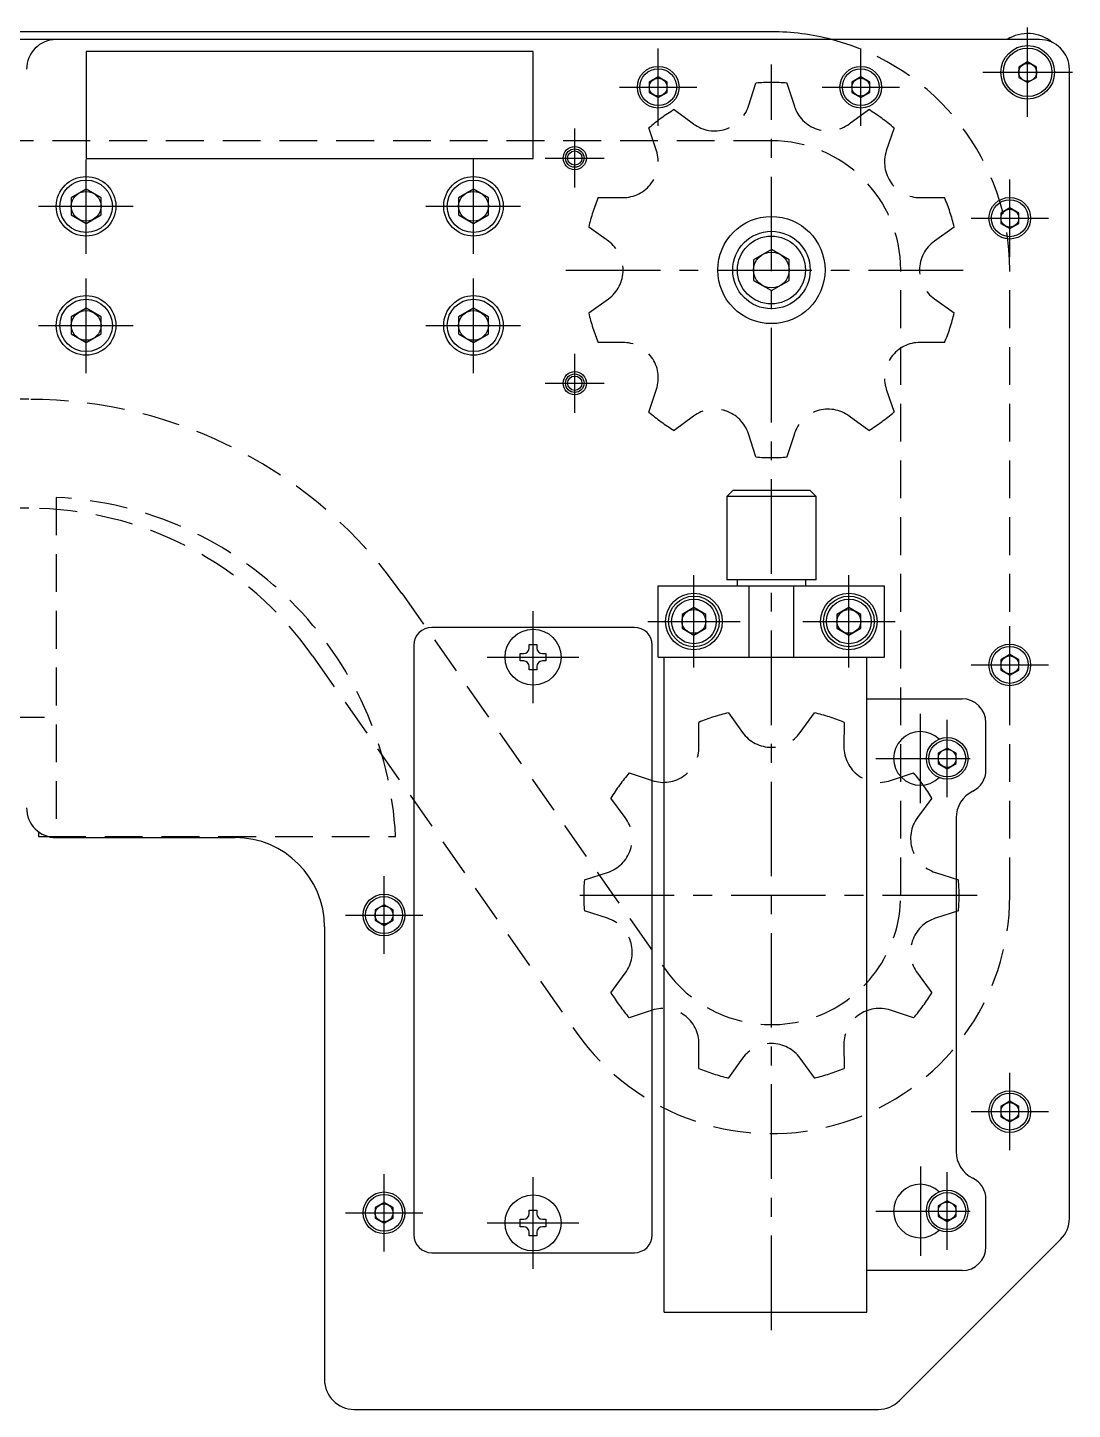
# Model space of a CAD drawing. Extents: x -3 to 4647, y -8 to 2018.
# Drawn here: x 3786.5 to 3961.8, y 10 to 242 of the extents above; entities that cross this region are included whole.
import ezdxf

# ---------------------------------------------------------------- set-up
doc = ezdxf.new("R2010")
doc.units = 0
doc.header["$LTSCALE"] = 0.5
doc.linetypes.add('CENTER', pattern=[50.8, 31.75, -6.35, 6.35, -6.35])
doc.linetypes.add('DASHED', pattern=[19.05, 12.7, -6.35])
for name, color, linetype in [('MSM_CENTER', 1, 'CENTER'), ('MSM_CONTINUOUS', 7, 'CONTINUOUS'), ('MSM_DASHED', 4, 'DASHED')]:
    doc.layers.add(name, color=color, linetype=linetype)

msp = doc.modelspace()

# ---------------------------------------------------------------- linework, layer by layer
at = {"layer": 'MSM_CENTER'}
for p, q in [((3954.35, 227), (3954.35, 242)), ((3892.35, 225.5), (3892.35, 238.5)), ((3926.35, 225.5), (3926.35, 238.5)), ((3911.35, 23.3), (3911.35, 235.8)), ((3946.85, 234.5), (3961.85, 234.5)), ((3885.85, 232), (3898.85, 232)), ((3919.85, 232), (3932.85, 232)), ((3878.35, 215.15), (3878.35, 225.05)), ((3796.35, 204), (3796.35, 220)), ((3861.35, 204), (3861.35, 220)), ((3873.4, 220.1), (3883.3, 220.1)), ((3951.35, 203.5), (3951.35, 216.5)), ((3788.35, 212), (3804.35, 212)), ((3853.35, 212), (3869.35, 212)), ((3944.85, 210), (3957.85, 210)), ((3796.35, 184), (3796.35, 200)), ((3861.35, 184), (3861.35, 200)), ((3876.85, 201.3), (3945.85, 201.3)), ((3788.35, 192), (3804.35, 192)), ((3853.35, 192), (3869.35, 192)), ((3878.35, 177.35), (3878.35, 187.25)), ((3873.4, 182.3), (3883.3, 182.3)), ((3898.35, 134.55), (3898.35, 150.05)), ((3924.35, 134.55), (3924.35, 150.05)), ((3871.35, 128.6), (3871.35, 144)), ((3890.6, 142.3), (3906.1, 142.3)), ((3916.6, 142.3), (3932.1, 142.3)), ((3951.35, 128.5), (3951.35, 141.5)), ((3863.65, 136.3), (3879.05, 136.3)), ((3944.85, 135), (3957.85, 135)), ((3779.35, 126.2), (3789.35, 126.2)), ((3936.35, 111.8), (3936.35, 126.8)), ((3940.85, 112.8), (3940.85, 125.8)), ((3928.85, 119.3), (3947.35, 119.3)), ((3846.35, 86.5), (3846.35, 99.5)), ((3945.85, 96.3), (3876.85, 96.3)), ((3839.85, 93), (3852.85, 93)), ((3951.35, 53.5), (3951.35, 66.5)), ((3944.85, 60), (3957.85, 60)), ((3846.35, 36.5), (3846.35, 49.5)), ((3871.35, 33.6), (3871.35, 49)), ((3936.35, 50.8), (3936.35, 35.8)), ((3940.85, 36.8), (3940.85, 49.8)), ((3839.85, 43), (3852.85, 43)), ((3928.85, 43.3), (3947.35, 43.3)), ((3863.65, 41.3), (3879.05, 41.3))]:
    msp.add_line(p, q, dxfattribs=at)
at = {"layer": 'MSM_CONTINUOUS'}
for p, q in [((3911.35, 241.31), (901.35, 241.31)), ((3956.35, 240), (856.35, 240)), ((3871.35, 238), (3796.35, 238)), ((3796.35, 238), (3796.35, 220)), ((3871.35, 220), (3871.35, 238)), ((3954.35, 236.23), (3952.85, 235.37)), ((3952.85, 235.37), (3952.85, 233.63)), ((3955.85, 235.37), (3954.35, 236.23)), ((3955.85, 233.63), (3955.85, 235.37)), ((3961.35, 42.07), (3961.35, 235)), ((3892.35, 233.73), (3890.85, 232.87)), ((3890.85, 232.87), (3890.85, 231.13)), ((3893.85, 232.87), (3892.35, 233.73)), ((3893.85, 231.13), (3893.85, 232.87)), ((3926.35, 233.73), (3924.85, 232.87)), ((3924.85, 232.87), (3924.85, 231.13)), ((3927.85, 232.87), (3926.35, 233.73)), ((3927.85, 231.13), (3927.85, 232.87)), ((3952.85, 233.63), (3954.35, 232.77)), ((3954.35, 232.77), (3955.85, 233.63)), ((3890.85, 231.13), (3892.35, 230.27)), ((3892.35, 230.27), (3893.85, 231.13)), ((3924.85, 231.13), (3926.35, 230.27)), ((3926.35, 230.27), (3927.85, 231.13)), ((3796.35, 220), (3871.35, 220)), ((3796.35, 214.89), (3793.85, 213.44)), ((3793.85, 213.44), (3793.85, 210.56)), ((3798.85, 213.44), (3796.35, 214.89)), ((3798.85, 210.56), (3798.85, 213.44)), ((3861.35, 214.89), (3858.85, 213.44)), ((3858.85, 213.44), (3858.85, 210.56)), ((3863.85, 213.44), (3861.35, 214.89)), ((3863.85, 210.56), (3863.85, 213.44)), ((3951.35, 211.73), (3949.85, 210.87)), ((3952.85, 210.87), (3951.35, 211.73)), ((3793.85, 210.56), (3796.35, 209.11)), ((3796.35, 209.11), (3798.85, 210.56)), ((3858.85, 210.56), (3861.35, 209.11)), ((3861.35, 209.11), (3863.85, 210.56)), ((3949.85, 210.87), (3949.85, 209.13)), ((3949.85, 209.13), (3951.35, 208.27)), ((3951.35, 208.27), (3952.85, 209.13)), ((3952.85, 209.13), (3952.85, 210.87)), ((3911.35, 204.76), (3908.35, 203.03)), ((3914.35, 203.03), (3911.35, 204.76)), ((3908.35, 203.03), (3908.35, 199.57)), ((3914.35, 199.57), (3914.35, 203.03)), ((3908.35, 199.57), (3911.35, 197.84)), ((3911.35, 197.84), (3914.35, 199.57)), ((3796.35, 194.89), (3793.85, 193.44)), ((3798.85, 193.44), (3796.35, 194.89)), ((3861.35, 194.89), (3858.85, 193.44)), ((3863.85, 193.44), (3861.35, 194.89)), ((3793.85, 193.44), (3793.85, 190.56)), ((3798.85, 190.56), (3798.85, 193.44)), ((3858.85, 193.44), (3858.85, 190.56)), ((3863.85, 190.56), (3863.85, 193.44)), ((3793.85, 190.56), (3796.35, 189.11)), ((3796.35, 189.11), (3798.85, 190.56)), ((3858.85, 190.56), (3861.35, 189.11)), ((3861.35, 189.11), (3863.85, 190.56)), ((3904.85, 164.3), (3903.85, 163.3)), ((3903.85, 163.3), (3903.85, 149.3)), ((3918.85, 163.3), (3903.85, 163.3)), ((3917.85, 164.3), (3904.85, 164.3)), ((3918.85, 163.3), (3917.85, 164.3)), ((3918.85, 149.3), (3918.85, 163.3)), ((3918.85, 149.3), (3903.85, 149.3)), ((3905.6, 149.3), (3905.6, 148.3)), ((3917.1, 148.3), (3917.1, 149.3)), ((3892.35, 148.3), (3930.35, 148.3)), ((3892.35, 136.3), (3892.35, 148.3)), ((3907.6, 136.3), (3907.6, 148.3)), ((3915.1, 136.3), (3915.1, 148.3)), ((3930.35, 136.3), (3930.35, 148.3)), ((3898.35, 144.61), (3896.35, 143.45)), ((3900.35, 143.45), (3898.35, 144.61)), ((3924.35, 144.61), (3922.35, 143.45)), ((3926.35, 143.45), (3924.35, 144.61)), ((3896.35, 143.45), (3896.35, 141.15)), ((3900.35, 141.15), (3900.35, 143.45)), ((3922.35, 143.45), (3922.35, 141.15)), ((3926.35, 141.15), (3926.35, 143.45)), ((3888.35, 141.3), (3854.35, 141.3)), ((3896.35, 141.15), (3898.35, 139.99)), ((3898.35, 139.99), (3900.35, 141.15)), ((3922.35, 141.15), (3924.35, 139.99)), ((3924.35, 139.99), (3926.35, 141.15)), ((3851.35, 138.3), (3851.35, 39.3)), ((3869.2, 135.67), (3869.2, 136.93)), ((3869.2, 136.93), (3869.78, 136.93)), ((3870.72, 138.45), (3871.97, 138.45)), ((3870.72, 137.86), (3870.72, 138.45)), ((3871.97, 138.45), (3871.97, 137.86)), ((3872.91, 136.93), (3873.5, 136.93)), ((3873.5, 136.93), (3873.5, 135.67)), ((3891.35, 39.3), (3891.35, 138.3)), ((3869.78, 135.67), (3869.2, 135.67)), ((3870.72, 134.15), (3870.72, 134.74)), ((3871.97, 134.74), (3871.97, 134.15)), ((3873.5, 135.67), (3872.91, 135.67)), ((3892.35, 136.3), (3930.35, 136.3)), ((3893.35, 26.3), (3893.35, 136.3)), ((3927.35, 26.3), (3927.35, 136.3)), ((3951.35, 136.73), (3949.85, 135.87)), ((3949.85, 135.87), (3949.85, 134.13)), ((3952.85, 135.87), (3951.35, 136.73)), ((3952.85, 134.13), (3952.85, 135.87)), ((3871.97, 134.15), (3870.72, 134.15)), ((3949.85, 134.13), (3951.35, 133.27)), ((3951.35, 133.27), (3952.85, 134.13)), ((3927.35, 129.3), (3943.35, 129.3)), ((3947.35, 117.36), (3947.35, 125.3)), ((3940.85, 121.03), (3939.35, 120.17)), ((3942.35, 120.17), (3940.85, 121.03)), ((3939.35, 120.17), (3939.35, 118.43)), ((3939.35, 118.43), (3940.85, 117.57)), ((3940.85, 117.57), (3942.35, 118.43)), ((3942.35, 118.43), (3942.35, 120.17)), ((3942.35, 109.3), (3942.35, 53.3)), ((3788.35, 107), (3788.35, 106.2)), ((3788.35, 106.2), (3789.95, 106.2)), ((3791.35, 106), (3821.35, 106)), ((3846.35, 94.73), (3844.85, 93.87)), ((3844.85, 93.87), (3844.85, 92.13)), ((3847.85, 93.87), (3846.35, 94.73)), ((3847.85, 92.13), (3847.85, 93.87)), ((3836.35, 91), (3836.35, 15)), ((3844.85, 92.13), (3846.35, 91.27)), ((3846.35, 91.27), (3847.85, 92.13)), ((3951.35, 61.73), (3949.85, 60.87)), ((3949.85, 60.87), (3949.85, 59.13)), ((3952.85, 60.87), (3951.35, 61.73)), ((3952.85, 59.13), (3952.85, 60.87)), ((3949.85, 59.13), (3951.35, 58.27)), ((3951.35, 58.27), (3952.85, 59.13)), ((3846.35, 44.73), (3844.85, 43.87)), ((3847.85, 43.87), (3846.35, 44.73)), ((3940.85, 45.03), (3939.35, 44.17)), ((3939.35, 44.17), (3939.35, 42.43)), ((3942.35, 44.17), (3940.85, 45.03)), ((3942.35, 42.43), (3942.35, 44.17)), ((3947.35, 37.3), (3947.35, 45.24)), ((3844.85, 43.87), (3844.85, 42.13)), ((3844.85, 42.13), (3846.35, 41.27)), ((3846.35, 41.27), (3847.85, 42.13)), ((3847.85, 42.13), (3847.85, 43.87)), ((3869.2, 40.67), (3869.2, 41.93)), ((3869.2, 41.93), (3869.78, 41.93)), ((3870.72, 43.45), (3871.97, 43.45)), ((3870.72, 42.86), (3870.72, 43.45)), ((3871.97, 43.45), (3871.97, 42.86)), ((3872.91, 41.93), (3873.5, 41.93)), ((3873.5, 41.93), (3873.5, 40.67)), ((3939.35, 42.43), (3940.85, 41.57)), ((3940.85, 41.57), (3942.35, 42.43)), ((3869.78, 40.67), (3869.2, 40.67)), ((3870.72, 39.15), (3870.72, 39.74)), ((3871.97, 39.74), (3871.97, 39.15)), ((3873.5, 40.67), (3872.91, 40.67)), ((3871.97, 39.15), (3870.72, 39.15)), ((3932.81, 11.46), (3959.88, 38.54)), ((3854.35, 36.3), (3888.35, 36.3)), ((3943.35, 33.3), (3927.35, 33.3)), ((3893.35, 26.3), (3927.35, 26.3)), ((3841.35, 10), (3929.28, 10))]:
    msp.add_line(p, q, dxfattribs=at)
for centre, radius in [((3954.35, 234.5), 4.5), ((3954.35, 234.5), 4.07), ((3892.35, 232), 3.5), ((3892.35, 232), 3.1), ((3926.35, 232), 3.5), ((3926.35, 232), 3.1), ((3954.35, 234.5), 1.5), ((3892.35, 232), 1.5), ((3926.35, 232), 1.5), ((3878.35, 220.1), 1.95), ((3878.35, 220.1), 1.55), ((3878.35, 220.1), 1.2), ((3796.35, 212), 5), ((3796.35, 212), 4.4), ((3861.35, 212), 5), ((3861.35, 212), 4.4), ((3796.35, 212), 2.5), ((3861.35, 212), 2.5), ((3951.35, 210), 3.5), ((3951.35, 210), 3.1), ((3951.35, 210), 1.5), ((3911.35, 201.3), 9), ((3911.35, 201.3), 6.5), ((3911.35, 201.3), 5.7), ((3911.35, 201.3), 3), ((3796.35, 192), 5), ((3796.35, 192), 4.4), ((3861.35, 192), 5), ((3861.35, 192), 4.4), ((3796.35, 192), 2.5), ((3861.35, 192), 2.5), ((3878.35, 182.3), 1.95), ((3878.35, 182.3), 1.55), ((3878.35, 182.3), 1.2), ((3898.35, 142.3), 4.75), ((3898.35, 142.3), 4.25), ((3924.35, 142.3), 4.75), ((3924.35, 142.3), 4.25), ((3898.35, 142.3), 3.75), ((3898.35, 142.3), 2), ((3924.35, 142.3), 3.75), ((3924.35, 142.3), 2), ((3871.35, 136.3), 4.7), ((3951.35, 135), 3.5), ((3951.35, 135), 3.1), ((3951.35, 135), 1.5), ((3940.85, 119.3), 3.5), ((3940.85, 119.3), 3.1), ((3940.85, 119.3), 1.5), ((3846.35, 93), 3.5), ((3846.35, 93), 3.1), ((3846.35, 93), 1.5), ((3951.35, 60), 3.5), ((3951.35, 60), 3.1), ((3951.35, 60), 1.5), ((3846.35, 43), 3.5), ((3940.85, 43.3), 3.5), ((3940.85, 43.3), 3.1), ((3846.35, 43), 3.1), ((3846.35, 43), 1.5), ((3871.35, 41.3), 4.7), ((3940.85, 43.3), 1.5)]:
    msp.add_circle(centre, radius, dxfattribs=at)
for centre, radius, start, end in [((3911.35, 201.3), 40, 75.3252, 90), ((3791.35, 235), 5, 90, 180), ((3954.35, 234.5), 6.5, 50.6924, 122.2042), ((3956.35, 235), 5, 0, 90), ((3854.35, 138.3), 3, 90, 180), ((3888.35, 138.3), 3, 0, 90), ((3869.78, 137.86), 0.94, 270, 360), ((3872.91, 137.86), 0.94, 180, 270), ((3869.75, 134.7), 0.971, 1.8047, 88.1953), ((3872.94, 134.7), 0.971, 91.8047, 178.1953), ((3943.35, 125.3), 4, 0, 90), ((3936.35, 119.3), 4.5, 45.7708, 314.2292), ((3943.35, 117.36), 4, 296.3878, 0), ((3947.35, 109.3), 5, 116.3878, 180), ((3791.35, 111), 5, 180, 270), ((3821.35, 91), 15, 0, 90), ((3947.35, 53.3), 5, 180, 243.6122), ((3943.35, 45.24), 4, 0, 63.6122), ((3936.35, 43.3), 4.5, 45.7708, 314.2292), ((3869.78, 42.86), 0.94, 270, 360), ((3872.91, 42.86), 0.94, 180, 270), ((3956.35, 42.07), 5, 315, 0), ((3869.75, 39.7), 0.971, 1.8047, 88.1953), ((3872.94, 39.7), 0.971, 91.8047, 178.1953), ((3854.35, 39.3), 3, 180, 270), ((3888.35, 39.3), 3, 270, 0), ((3943.35, 37.3), 4, 270, 0), ((3841.35, 15), 5, 180, 270), ((3929.28, 15), 5, 270, 315)]:
    msp.add_arc(centre, radius, start, end, dxfattribs=at)
at = {"layer": 'MSM_DASHED'}
for p, q in [((3907.5, 228.81), (3908.73, 232.69)), ((3913.96, 232.69), (3915.2, 228.81)), ((3895.01, 228.23), (3898.29, 225.82)), ((3924.4, 225.82), (3927.68, 228.23)), ((3892.06, 221.29), (3890.78, 225.16)), ((3931.92, 225.16), (3930.63, 221.29)), ((3911.35, 223.01), (901.35, 223.01)), ((3882.3, 213.49), (3886.38, 213.46)), ((3936.32, 213.46), (3940.4, 213.49)), ((3884, 206.14), (3880.69, 208.51)), ((3942.01, 208.51), (3938.7, 206.14)), ((3933.05, 96.3), (3933.05, 201.3)), ((3951.35, 96.3), (3951.35, 201.3)), ((3880.69, 194.09), (3884, 196.46)), ((3938.7, 196.46), (3942.01, 194.09)), ((3886.38, 189.14), (3882.3, 189.11)), ((3940.4, 189.11), (3936.32, 189.14)), ((3890.78, 177.44), (3892.06, 181.31)), ((3930.63, 181.31), (3931.92, 177.44)), ((3786.73, 179.6), (901.35, 179.6)), ((3898.29, 176.78), (3895.01, 174.37)), ((3927.68, 174.37), (3924.4, 176.78)), ((3908.73, 169.91), (3907.5, 173.79)), ((3915.2, 173.79), (3913.96, 169.91)), ((3791.35, 163.12), (3791.35, 106.2)), ((3786.73, 161.3), (901.35, 161.3)), ((3849.32, 147.02), (3893.57, 83.85)), ((3834.33, 136.52), (3878.58, 73.35)), ((3899.18, 121.27), (3899.16, 125.35)), ((3904.13, 126.96), (3906.51, 123.65)), ((3916.19, 123.65), (3918.56, 126.96)), ((3923.54, 125.35), (3923.51, 121.27)), ((3887.49, 116.87), (3891.36, 115.59)), ((3931.34, 115.59), (3935.21, 116.87)), ((3886.83, 109.35), (3884.42, 112.64)), ((3938.28, 112.64), (3935.87, 109.35)), ((3789.95, 106.2), (3848.27, 106.2)), ((3879.96, 98.92), (3883.84, 100.15)), ((3938.86, 100.15), (3942.74, 98.92)), ((3883.84, 92.45), (3879.96, 93.69)), ((3942.74, 93.69), (3938.86, 92.45)), ((3884.42, 79.96), (3886.83, 83.25)), ((3935.87, 83.25), (3938.28, 79.96)), ((3891.36, 77.01), (3887.49, 75.73)), ((3935.21, 75.73), (3931.34, 77.01)), ((3899.16, 67.25), (3899.18, 71.33)), ((3923.51, 71.33), (3923.54, 67.25)), ((3906.51, 68.95), (3904.13, 65.64)), ((3918.56, 65.64), (3916.19, 68.95))]:
    msp.add_line(p, q, dxfattribs=at)
for centre, radius, start, end in [((3911.35, 201.3), 40, 0, 75.3252), ((3911.35, 201.3), 31.5, 85.2381, 94.7619), ((3911.35, 201.3), 31.5, 121.2381, 130.7619), ((3901.82, 230.62), 5.96, 233.6644, 342.3356), ((3920.87, 230.62), 5.96, 197.6644, 306.3357), ((3911.35, 201.3), 31.5, 49.2381, 58.7619), ((3911.35, 201.3), 21.71, 0, 90), ((3886.41, 219.42), 5.96, 269.6644, 18.3357), ((3936.29, 219.42), 5.96, 161.6644, 270.3356), ((3911.35, 201.3), 31.5, 157.2381, 166.7619), ((3911.35, 201.3), 31.5, 13.2381, 22.7619), ((3880.52, 201.3), 5.96, 305.6644, 54.3356), ((3942.17, 201.3), 5.96, 125.6644, 234.3357), ((3911.35, 201.3), 31.5, 193.2381, 202.7619), ((3911.35, 201.3), 31.5, 337.2381, 346.7619), ((3886.41, 183.18), 5.96, 341.6644, 90.3356), ((3936.29, 183.18), 5.96, 89.6644, 198.3356), ((3786.73, 103.17), 76.42, 35.01, 90), ((3911.35, 201.3), 31.5, 229.2381, 238.7619), ((3901.82, 171.98), 5.96, 17.6644, 126.3356), ((3920.87, 171.98), 5.96, 53.6644, 162.3356), ((3911.35, 201.3), 31.5, 301.2381, 310.7619), ((3911.35, 201.3), 31.5, 265.2381, 274.7619), ((3788.35, 103.2), 60, 2.866, 87.134), ((3786.73, 103.17), 58.12, 35.01, 90), ((3911.35, 96.3), 31.5, 103.2381, 112.7619), ((3911.35, 96.3), 31.5, 67.2381, 76.7619), ((3911.35, 127.13), 5.96, 215.6644, 324.3357), ((3893.23, 121.24), 5.96, 251.6644, 0.3356), ((3929.47, 121.24), 5.96, 179.6644, 288.3356), ((3911.35, 96.3), 31.5, 139.2381, 148.7619), ((3911.35, 96.3), 31.5, 31.2381, 40.7619), ((3882.03, 105.83), 5.96, 287.6644, 36.3356), ((3940.66, 105.83), 5.96, 143.6644, 252.3357), ((3911.35, 96.3), 31.5, 175.2381, 184.7619), ((3911.35, 96.3), 31.5, 355.2381, 4.7619), ((3911.35, 96.3), 40, 215.01, 0), ((3911.35, 96.3), 21.7, 215.01, 0), ((3882.03, 86.77), 5.96, 323.6644, 72.3356), ((3940.66, 86.77), 5.96, 107.6644, 216.3356), ((3911.35, 96.3), 31.5, 211.2381, 220.7619), ((3911.35, 96.3), 31.5, 319.2381, 328.7619), ((3893.23, 71.36), 5.96, 359.6644, 108.3356), ((3929.47, 71.36), 5.96, 71.6644, 180.3357), ((3911.35, 65.48), 5.96, 35.6644, 144.3356), ((3911.35, 96.3), 31.5, 247.2381, 256.7619), ((3911.35, 96.3), 31.5, 283.2381, 292.7619)]:
    msp.add_arc(centre, radius, start, end, dxfattribs=at)

doc.saveas('drawing.dxf')
